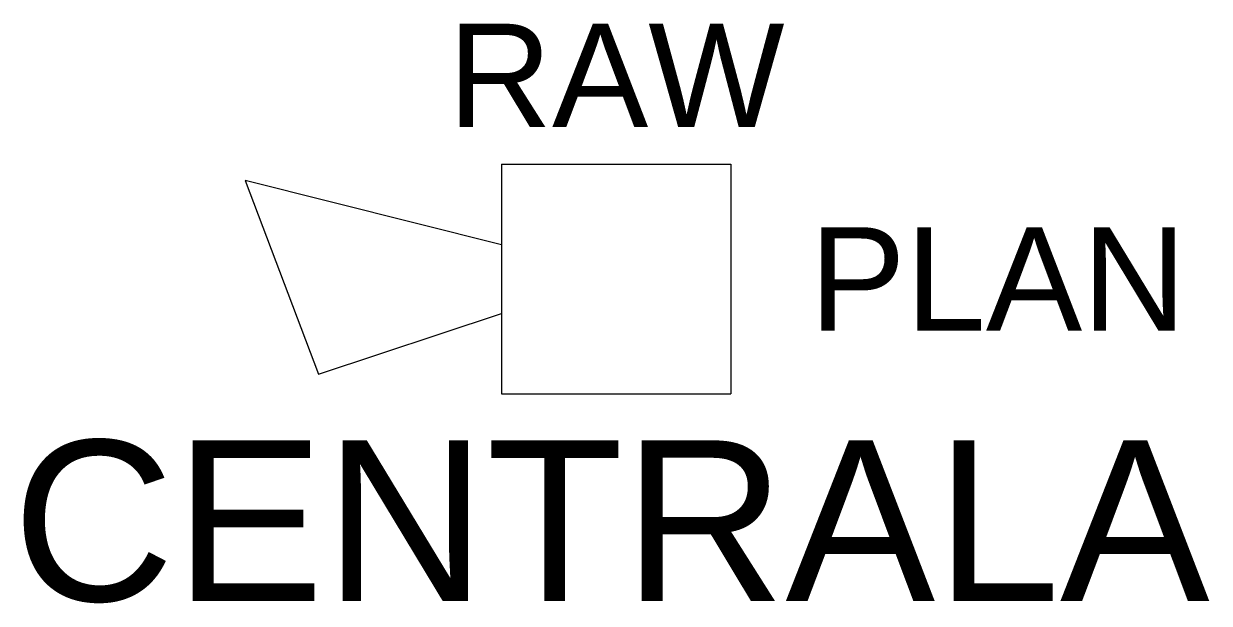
# Model space of a CAD drawing. Header units: millimetres. Extents: x -1032 to 1033, y -565 to 445.
import ezdxf
from ezdxf.enums import TextEntityAlignment as Align

# ---------------------------------------------------------------- set-up
doc = ezdxf.new("R2010")
doc.units = ezdxf.units.MM
doc.header["$LTSCALE"] = 0.25
doc.header["$PDMODE"] = 1
doc.styles.add('opis_czujki', font='arial.ttf')
doc.styles.add('opis_czujki_2', font='arial.ttf')

msp = doc.modelspace()

# ---------------------------------------------------------------- linework, layer by layer
for p, q in [((-200, 200), (-200, -200)), ((-200, 200), (200, 200)), ((200, 200), (200, -200)), ((-200, 59.8), (-200, -59.8)), ((-200, -200), (200, -200))]:
    msp.add_line(p, q)
at = {"linetype": 'Continuous'}
for p, q in [((-200, 59.8), (-646.7, 171.5)), ((-646.7, 171.5), (-518.7, -166)), ((-518.7, -166), (-200, -59.8))]:
    msp.add_line(p, q, dxfattribs=at)
at = {"color": 6}
for p in [(200, 400), (-89.4, 227)]:
    msp.add_point(p, dxfattribs=at)

# ---------------------------------------------------------------- texts
for tag, text, height, style, flags, p in [('RAW', 'XX', 180, 'opis_czujki_2', 9, (0, 354.9)), ('CENTRALA', 'xx', 280, 'opis_czujki', 8, (-9, -421.1))]:
    msp.add_attdef(tag, text=text, height=height, dxfattribs=dict(style=style, flags=flags)).set_placement(p, align=Align.MIDDLE_CENTER)
at = {"style": 'opis_czujki_2', "flags": 9}
msp.add_attdef('PLAN', (336.7, -89.8), 'xx', height=180, dxfattribs=at)

doc.saveas('drawing.dxf')
